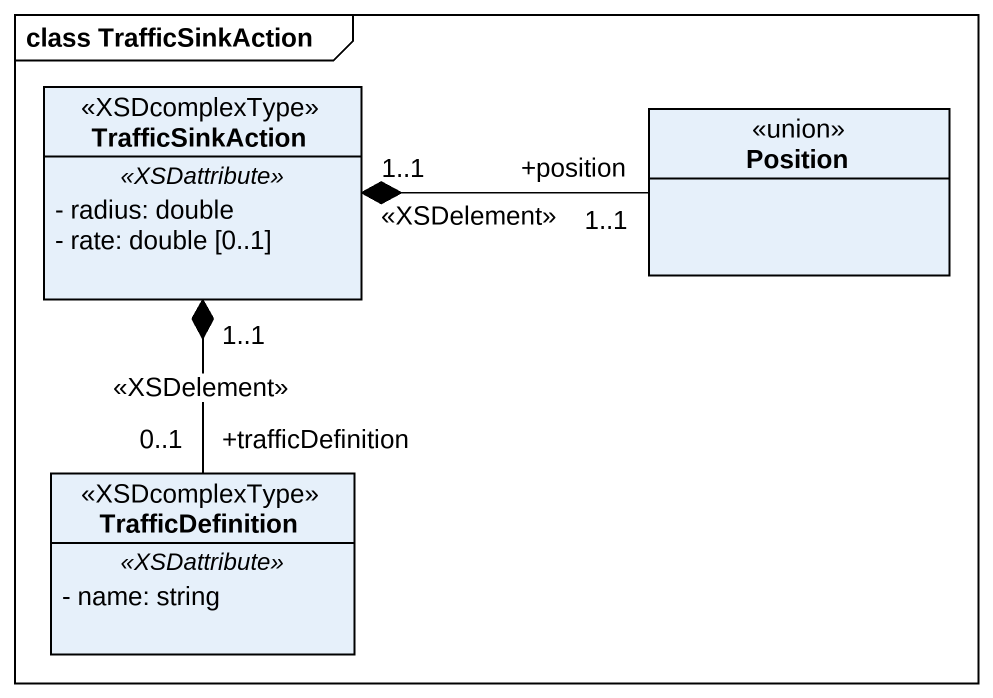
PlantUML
@startuml
mainframe class TrafficSinkAction
hide circle
hide empty members
skinparam classAttributeIconSize 0
class TrafficSinkAction <<XSDcomplexType>> {
  .. <<XSDattribute>> ..
  - radius: double
  - rate: double [0..1]
}
class Position <<union>>
class TrafficDefinition <<XSDcomplexType>> {
  .. <<XSDattribute>> ..
  - name: string
}
TrafficSinkAction "1..1" *-right- "+position\n1..1" Position : <<XSDelement>>
TrafficSinkAction "1..1" *-- "+trafficDefinition\n0..1" TrafficDefinition : <<XSDelement>>
@enduml
